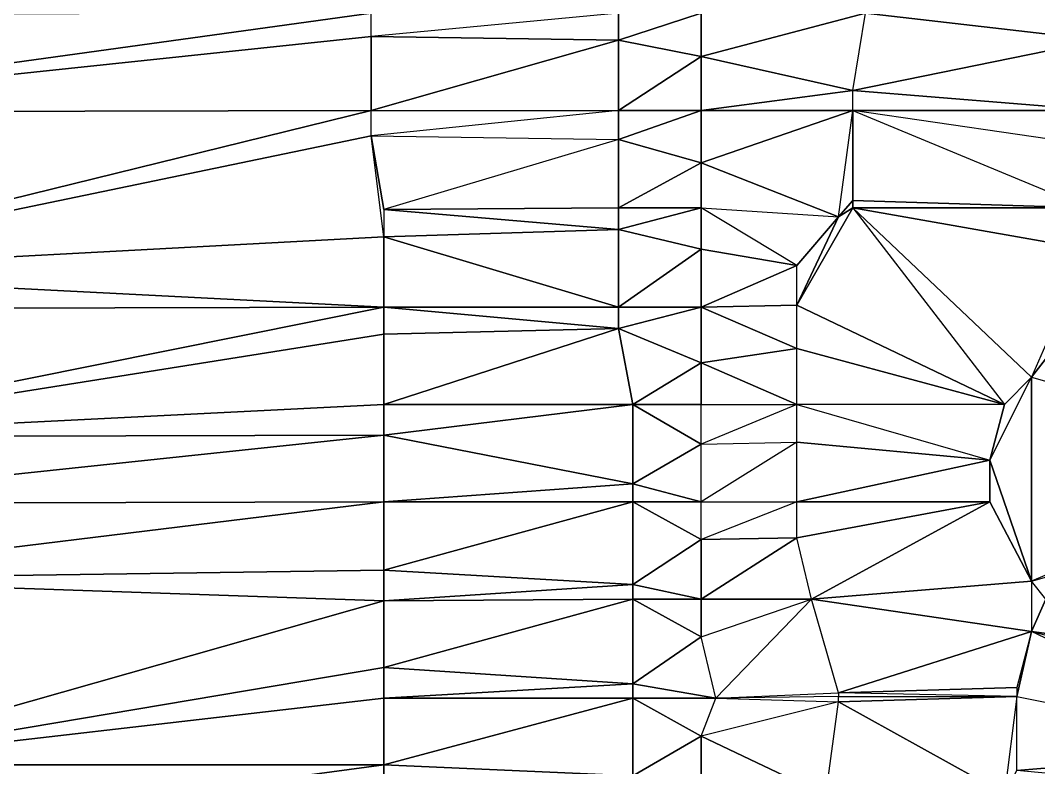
# Model space of a CAD drawing. Header units: metres. Extents: x 121.06818 to 121.07159, y 3.17836 to 3.18313.
# Drawn here: x 121.068958 to 121.069523, y 3.181957 to 3.182371 of the extents above; entities that cross this region are included whole.
import ezdxf

# ---------------------------------------------------------------- set-up
doc = ezdxf.new("R2010")
doc.units = ezdxf.units.M

msp = doc.modelspace()

# ---------------------------------------------------------------- linework, layer by layer
at = {"layer": 'DELAUNEY18718', "color": 252}
msp.add_3dface([(121.068848, 3.181916, 0.01001), (121.06916, 3.181941, 0.01001), (121.06916, 3.181958, 0.01001)], dxfattribs=at)
at = {"layer": 'DELAUNEY18727', "color": 252}
msp.add_3dface([(121.069504, 3.181942, 0.01017), (121.069511, 3.181955, 0.01017), (121.069511, 3.181996, 0.01017)], dxfattribs=at)
at = {"layer": 'DELAUNEY18739', "color": 252}
msp.add_3dface([(121.069656, 3.181967, 0.01018), (121.069649, 3.181942, 0.01018), (121.069511, 3.181955, 0.01017)], dxfattribs=at)
at = {"layer": 'DELAUNEY18753', "color": 252}
msp.add_3dface([(121.069336, 3.181941, 0.01014), (121.069405, 3.181941, 0.01016), (121.069336, 3.181974, 0.01014)], dxfattribs=at)
at = {"layer": 'DELAUNEY18758', "color": 252}
msp.add_3dface([(121.069504, 3.181942, 0.01017), (121.069405, 3.181941, 0.01016), (121.069412, 3.181993, 0.01016)], dxfattribs=at)
at = {"layer": 'DELAUNEY18776', "color": 252}
msp.add_3dface([(121.06916, 3.181941, 0.01001), (121.069298, 3.181952, 0.01011), (121.06916, 3.181958, 0.01001)], dxfattribs=at)
at = {"layer": 'DELAUNEY18781', "color": 252}
msp.add_3dface([(121.06884, 3.181958, 0.01001), (121.068848, 3.181916, 0.01001), (121.06916, 3.181958, 0.01001)], dxfattribs=at)
at = {"layer": 'DELAUNEY18782', "color": 252}
msp.add_3dface([(121.069298, 3.181952, 0.01011), (121.069336, 3.181941, 0.01014), (121.069336, 3.181974, 0.01014)], dxfattribs=at)
at = {"layer": 'DELAUNEY18791', "color": 252}
msp.add_3dface([(121.06916, 3.181958, 0.01001), (121.069298, 3.181952, 0.01011), (121.069298, 3.181995, 0.01011)], dxfattribs=at)
at = {"layer": 'DELAUNEY18800', "color": 252}
msp.add_3dface([(121.069298, 3.181952, 0.01011), (121.069336, 3.181974, 0.01014), (121.069298, 3.181995, 0.01011)], dxfattribs=at)
at = {"layer": 'DELAUNEY18801', "color": 252}
msp.add_3dface([(121.069336, 3.181974, 0.01014), (121.069405, 3.181941, 0.01016), (121.069412, 3.181993, 0.01016)], dxfattribs=at)
at = {"layer": 'DELAUNEY18808', "color": 252}
msp.add_3dface([(121.069504, 3.181942, 0.01017), (121.069412, 3.181993, 0.01016), (121.069511, 3.181996, 0.01017)], dxfattribs=at)
at = {"layer": 'DELAUNEY18809', "color": 252}
msp.add_3dface([(121.069664, 3.181996, 0.01018), (121.069656, 3.181967, 0.01018), (121.069519, 3.182032, 0.01017)], dxfattribs=at)
at = {"layer": 'DELAUNEY18820', "color": 252}
msp.add_3dface([(121.06884, 3.181958, 0.01001), (121.06916, 3.181958, 0.01001), (121.06916, 3.181995, 0.01001)], dxfattribs=at)
at = {"layer": 'DELAUNEY18825', "color": 252}
msp.add_3dface([(121.069336, 3.181974, 0.01014), (121.069344, 3.181995, 0.01014), (121.069412, 3.181993, 0.01016)], dxfattribs=at)
at = {"layer": 'DELAUNEY18826', "color": 252}
msp.add_3dface([(121.069336, 3.181974, 0.01014), (121.069344, 3.181995, 0.01014), (121.069298, 3.181995, 0.01011)], dxfattribs=at)
at = {"layer": 'DELAUNEY18830', "color": 252}
msp.add_3dface([(121.06916, 3.181958, 0.01001), (121.069298, 3.181995, 0.01011), (121.06916, 3.181995, 0.01001)], dxfattribs=at)
at = {"layer": 'DELAUNEY18831', "color": 252}
msp.add_3dface([(121.069344, 3.181995, 0.01014), (121.069412, 3.181993, 0.01016), (121.069412, 3.181996, 0.01016)], dxfattribs=at)
at = {"layer": 'DELAUNEY18832', "color": 252}
msp.add_3dface([(121.069511, 3.181996, 0.01017), (121.069412, 3.181993, 0.01016), (121.069412, 3.181996, 0.01016)], dxfattribs=at)
at = {"layer": 'DELAUNEY18833', "color": 252}
msp.add_3dface([(121.069511, 3.181955, 0.01017), (121.069511, 3.181996, 0.01017), (121.069656, 3.181967, 0.01018)], dxfattribs=at)
at = {"layer": 'DELAUNEY18836', "color": 252}
msp.add_3dface([(121.06884, 3.181958, 0.01001), (121.06916, 3.181995, 0.01001), (121.06916, 3.182012, 0.01001)], dxfattribs=at)
at = {"layer": 'DELAUNEY18837', "color": 252}
msp.add_3dface([(121.069511, 3.181996, 0.01017), (121.069656, 3.181967, 0.01018), (121.069519, 3.182032, 0.01017)], dxfattribs=at)
at = {"layer": 'DELAUNEY18843', "color": 252}
msp.add_3dface([(121.06916, 3.181995, 0.01001), (121.069298, 3.181995, 0.01011), (121.069298, 3.182003, 0.01011)], dxfattribs=at)
at = {"layer": 'DELAUNEY18855', "color": 252}
msp.add_3dface([(121.069298, 3.181995, 0.01011), (121.069344, 3.181995, 0.01014), (121.069298, 3.182003, 0.01011)], dxfattribs=at)
at = {"layer": 'DELAUNEY18870', "color": 252}
msp.add_3dface([(121.069344, 3.181995, 0.01014), (121.069412, 3.181998, 0.01016), (121.069412, 3.181996, 0.01016)], dxfattribs=at)
at = {"layer": 'DELAUNEY18871', "color": 252}
msp.add_3dface([(121.069344, 3.181995, 0.01014), (121.069412, 3.181998, 0.01016), (121.069397, 3.18205, 0.01016)], dxfattribs=at)
at = {"layer": 'DELAUNEY18872', "color": 252}
msp.add_3dface([(121.069412, 3.181998, 0.01016), (121.069412, 3.181996, 0.01016), (121.069511, 3.181996, 0.01017)], dxfattribs=at)
at = {"layer": 'DELAUNEY18875', "color": 252}
msp.add_3dface([(121.06916, 3.181995, 0.01001), (121.069298, 3.182003, 0.01011), (121.06916, 3.182012, 0.01001)], dxfattribs=at)
at = {"layer": 'DELAUNEY18876', "color": 252}
msp.add_3dface([(121.069511, 3.181996, 0.01017), (121.069412, 3.181998, 0.01016), (121.069511, 3.182001, 0.01017)], dxfattribs=at)
at = {"layer": 'DELAUNEY18877', "color": 252}
msp.add_3dface([(121.069511, 3.181996, 0.01017), (121.069412, 3.181998, 0.01016), (121.069519, 3.182032, 0.01017)], dxfattribs=at)
at = {"layer": 'DELAUNEY18878', "color": 252}
msp.add_3dface([(121.069511, 3.182001, 0.01017), (121.069412, 3.181998, 0.01016), (121.069519, 3.182032, 0.01017)], dxfattribs=at)
at = {"layer": 'DELAUNEY18879', "color": 252}
msp.add_3dface([(121.069511, 3.181996, 0.01017), (121.069519, 3.182032, 0.01017), (121.069511, 3.182001, 0.01017)], dxfattribs=at)
at = {"layer": 'DELAUNEY18883', "color": 252}
msp.add_3dface([(121.069298, 3.182003, 0.01011), (121.069344, 3.181995, 0.01014), (121.069336, 3.182029, 0.01014)], dxfattribs=at)
at = {"layer": 'DELAUNEY18884', "color": 252}
msp.add_3dface([(121.069519, 3.182032, 0.01017), (121.069664, 3.181996, 0.01018), (121.069664, 3.182013, 0.01018)], dxfattribs=at)
at = {"layer": 'DELAUNEY18889', "color": 252}
msp.add_3dface([(121.06884, 3.181958, 0.01001), (121.06916, 3.182012, 0.01001), (121.06916, 3.182049, 0.01001)], dxfattribs=at)
at = {"layer": 'DELAUNEY18891', "color": 252}
msp.add_3dface([(121.06916, 3.182012, 0.01001), (121.069298, 3.182003, 0.01011), (121.069298, 3.18205, 0.01011)], dxfattribs=at)
at = {"layer": 'DELAUNEY18892', "color": 252}
msp.add_3dface([(121.069519, 3.182032, 0.01017), (121.069664, 3.182013, 0.01018), (121.069527, 3.18205, 0.01017)], dxfattribs=at)
at = {"layer": 'DELAUNEY18895', "color": 252}
msp.add_3dface([(121.069298, 3.182003, 0.01011), (121.069336, 3.182029, 0.01014), (121.069298, 3.18205, 0.01011)], dxfattribs=at)
at = {"layer": 'DELAUNEY18896', "color": 252}
msp.add_3dface([(121.069344, 3.181995, 0.01014), (121.069336, 3.182029, 0.01014), (121.069397, 3.18205, 0.01016)], dxfattribs=at)
at = {"layer": 'DELAUNEY18903', "color": 252}
msp.add_3dface([(121.069519, 3.182032, 0.01017), (121.069527, 3.18205, 0.01017), (121.069519, 3.18206, 0.01017)], dxfattribs=at)
at = {"layer": 'DELAUNEY18917', "color": 252}
msp.add_3dface([(121.069336, 3.182029, 0.01014), (121.069397, 3.18205, 0.01016), (121.069336, 3.18205, 0.01014)], dxfattribs=at)
at = {"layer": 'DELAUNEY18926', "color": 252}
msp.add_3dface([(121.06916, 3.182012, 0.01001), (121.069298, 3.18205, 0.01011), (121.06916, 3.182049, 0.01001)], dxfattribs=at)
at = {"layer": 'DELAUNEY18930', "color": 252}
msp.add_3dface([(121.06884, 3.181958, 0.01001), (121.06916, 3.182049, 0.01001), (121.06881, 3.182061, 0.01001)], dxfattribs=at)
at = {"layer": 'DELAUNEY18931', "color": 252}
msp.add_3dface([(121.069298, 3.18205, 0.01011), (121.069336, 3.182029, 0.01014), (121.069336, 3.18205, 0.01014)], dxfattribs=at)
at = {"layer": 'DELAUNEY18932', "color": 252}
msp.add_3dface([(121.069519, 3.182032, 0.01017), (121.069412, 3.181998, 0.01016), (121.069397, 3.18205, 0.01016)], dxfattribs=at)
at = {"layer": 'DELAUNEY18936', "color": 252}
msp.add_3dface([(121.06916, 3.182049, 0.01001), (121.069298, 3.18205, 0.01011), (121.069298, 3.182058, 0.01011)], dxfattribs=at)
at = {"layer": 'DELAUNEY18954', "color": 252}
msp.add_3dface([(121.069298, 3.18205, 0.01011), (121.069336, 3.18205, 0.01014), (121.069298, 3.182058, 0.01011)], dxfattribs=at)
at = {"layer": 'DELAUNEY18955', "color": 252}
msp.add_3dface([(121.069336, 3.18205, 0.01014), (121.069397, 3.18205, 0.01016), (121.069389, 3.182084, 0.01016)], dxfattribs=at)
at = {"layer": 'DELAUNEY18956', "color": 252}
msp.add_3dface([(121.069519, 3.182032, 0.01017), (121.069397, 3.18205, 0.01016), (121.069519, 3.18206, 0.01017)], dxfattribs=at)
at = {"layer": 'DELAUNEY18963', "color": 252}
msp.add_3dface([(121.069519, 3.18206, 0.01017), (121.069397, 3.18205, 0.01016), (121.069496, 3.182104, 0.01017)], dxfattribs=at)
at = {"layer": 'DELAUNEY18971', "color": 252}
msp.add_3dface([(121.069527, 3.18205, 0.01017), (121.069519, 3.18206, 0.01017), (121.069679, 3.182105, 0.01018)], dxfattribs=at)
at = {"layer": 'DELAUNEY18977', "color": 252}
msp.add_3dface([(121.06916, 3.182049, 0.01001), (121.069298, 3.182058, 0.01011), (121.06916, 3.182066, 0.01001)], dxfattribs=at)
at = {"layer": 'DELAUNEY18981', "color": 252}
msp.add_3dface([(121.069298, 3.182058, 0.01011), (121.069336, 3.18205, 0.01014), (121.069336, 3.182083, 0.01014)], dxfattribs=at)
at = {"layer": 'DELAUNEY18987', "color": 252}
msp.add_3dface([(121.06881, 3.182061, 0.01001), (121.06916, 3.182049, 0.01001), (121.06916, 3.182066, 0.01001)], dxfattribs=at)
at = {"layer": 'DELAUNEY18988', "color": 252}
msp.add_3dface([(121.06881, 3.182061, 0.01001), (121.06916, 3.182066, 0.01001), (121.06916, 3.182104, 0.01001)], dxfattribs=at)
at = {"layer": 'DELAUNEY18989', "color": 252}
msp.add_3dface([(121.069496, 3.182104, 0.01017), (121.069397, 3.18205, 0.01016), (121.069389, 3.182084, 0.01016)], dxfattribs=at)
at = {"layer": 'DELAUNEY18990', "color": 252}
msp.add_3dface([(121.069519, 3.18206, 0.01017), (121.069496, 3.182104, 0.01017), (121.069496, 3.182127, 0.01017)], dxfattribs=at)
at = {"layer": 'DELAUNEY18994', "color": 252}
msp.add_3dface([(121.06916, 3.182066, 0.01001), (121.069298, 3.182058, 0.01011), (121.069298, 3.182104, 0.01011)], dxfattribs=at)
at = {"layer": 'DELAUNEY18995', "color": 252}
msp.add_3dface([(121.069336, 3.18205, 0.01014), (121.069389, 3.182084, 0.01016), (121.069336, 3.182083, 0.01014)], dxfattribs=at)
at = {"layer": 'DELAUNEY19000', "color": 252}
msp.add_3dface([(121.069298, 3.182058, 0.01011), (121.069336, 3.182083, 0.01014), (121.069298, 3.182104, 0.01011)], dxfattribs=at)
at = {"layer": 'DELAUNEY19004', "color": 252}
msp.add_3dface([(121.069336, 3.182083, 0.01014), (121.069389, 3.182084, 0.01016), (121.069389, 3.182104, 0.01016)], dxfattribs=at)
at = {"layer": 'DELAUNEY19007', "color": 252}
msp.add_3dface([(121.068802, 3.182103, 0.01001), (121.06881, 3.182061, 0.01001), (121.06916, 3.182104, 0.01001)], dxfattribs=at)
at = {"layer": 'DELAUNEY19020', "color": 252}
msp.add_3dface([(121.069496, 3.182104, 0.01017), (121.069389, 3.182084, 0.01016), (121.069389, 3.182104, 0.01016)], dxfattribs=at)
at = {"layer": 'DELAUNEY19026', "color": 252}
msp.add_3dface([(121.06916, 3.182066, 0.01001), (121.069298, 3.182104, 0.01011), (121.06916, 3.182104, 0.01001)], dxfattribs=at)
at = {"layer": 'DELAUNEY19028', "color": 252}
msp.add_3dface([(121.069298, 3.182104, 0.01011), (121.069336, 3.182083, 0.01014), (121.069336, 3.182104, 0.01014)], dxfattribs=at)
at = {"layer": 'DELAUNEY19030', "color": 252}
msp.add_3dface([(121.06916, 3.182104, 0.01001), (121.069298, 3.182104, 0.01011), (121.069298, 3.182114, 0.01011)], dxfattribs=at)
at = {"layer": 'DELAUNEY19040', "color": 252}
msp.add_3dface([(121.069336, 3.182083, 0.01014), (121.069336, 3.182104, 0.01014), (121.069389, 3.182104, 0.01016)], dxfattribs=at)
at = {"layer": 'DELAUNEY19043', "color": 252}
msp.add_3dface([(121.069298, 3.182104, 0.01011), (121.069336, 3.182104, 0.01014), (121.069298, 3.182114, 0.01011)], dxfattribs=at)
at = {"layer": 'DELAUNEY19044', "color": 252}
msp.add_3dface([(121.069336, 3.182104, 0.01014), (121.069389, 3.182104, 0.01016), (121.069389, 3.182137, 0.01016)], dxfattribs=at)
at = {"layer": 'DELAUNEY19045', "color": 252}
msp.add_3dface([(121.069496, 3.182104, 0.01017), (121.069389, 3.182104, 0.01016), (121.069496, 3.182127, 0.01017)], dxfattribs=at)
at = {"layer": 'DELAUNEY19064', "color": 252}
msp.add_3dface([(121.06916, 3.182104, 0.01001), (121.069298, 3.182114, 0.01011), (121.06916, 3.182141, 0.01001)], dxfattribs=at)
at = {"layer": 'DELAUNEY19067', "color": 252}
msp.add_3dface([(121.069298, 3.182114, 0.01011), (121.069336, 3.182104, 0.01014), (121.069336, 3.182136, 0.01014)], dxfattribs=at)
at = {"layer": 'DELAUNEY19068', "color": 252}
msp.add_3dface([(121.069519, 3.18206, 0.01017), (121.069679, 3.182105, 0.01018), (121.069679, 3.182128, 0.01018)], dxfattribs=at)
at = {"layer": 'DELAUNEY19081', "color": 252}
msp.add_3dface([(121.068802, 3.182103, 0.01001), (121.06916, 3.182104, 0.01001), (121.06916, 3.182141, 0.01001)], dxfattribs=at)
at = {"layer": 'DELAUNEY19082', "color": 252}
msp.add_3dface([(121.069496, 3.182127, 0.01017), (121.069389, 3.182104, 0.01016), (121.069389, 3.182137, 0.01016)], dxfattribs=at)
at = {"layer": 'DELAUNEY19083', "color": 252}
msp.add_3dface([(121.069519, 3.18206, 0.01017), (121.069496, 3.182127, 0.01017), (121.069519, 3.182173, 0.01017)], dxfattribs=at)
at = {"layer": 'DELAUNEY19084', "color": 252}
msp.add_3dface([(121.069519, 3.18206, 0.01017), (121.069519, 3.182173, 0.01017), (121.069679, 3.182128, 0.01018)], dxfattribs=at)
at = {"layer": 'DELAUNEY19089', "color": 252}
msp.add_3dface([(121.069496, 3.182127, 0.01017), (121.069519, 3.182173, 0.01017), (121.069504, 3.182158, 0.01017)], dxfattribs=at)
at = {"layer": 'DELAUNEY19090', "color": 252}
msp.add_3dface([(121.069519, 3.182173, 0.01017), (121.069679, 3.182128, 0.01018), (121.06955, 3.182213, 0.01017)], dxfattribs=at)
at = {"layer": 'DELAUNEY19097', "color": 252}
msp.add_3dface([(121.069298, 3.182114, 0.01011), (121.069336, 3.182136, 0.01014), (121.069298, 3.182158, 0.01011)], dxfattribs=at)
at = {"layer": 'DELAUNEY19098', "color": 252}
msp.add_3dface([(121.069336, 3.182104, 0.01014), (121.069336, 3.182136, 0.01014), (121.069389, 3.182137, 0.01016)], dxfattribs=at)
at = {"layer": 'DELAUNEY19101', "color": 252}
msp.add_3dface([(121.068802, 3.18214, 0.01001), (121.068802, 3.182103, 0.01001), (121.06916, 3.182141, 0.01001)], dxfattribs=at)
at = {"layer": 'DELAUNEY19102', "color": 252}
msp.add_3dface([(121.06916, 3.182141, 0.01001), (121.069298, 3.182114, 0.01011), (121.069298, 3.182158, 0.01011)], dxfattribs=at)
at = {"layer": 'DELAUNEY19103', "color": 252}
msp.add_3dface([(121.069336, 3.182136, 0.01014), (121.069389, 3.182137, 0.01016), (121.069389, 3.182158, 0.01016)], dxfattribs=at)
at = {"layer": 'DELAUNEY19104', "color": 252}
msp.add_3dface([(121.069496, 3.182127, 0.01017), (121.069389, 3.182137, 0.01016), (121.069389, 3.182158, 0.01016)], dxfattribs=at)
at = {"layer": 'DELAUNEY19109', "color": 252}
msp.add_3dface([(121.068802, 3.18214, 0.01001), (121.06916, 3.182141, 0.01001), (121.06916, 3.182158, 0.01001)], dxfattribs=at)
at = {"layer": 'DELAUNEY19119', "color": 252}
msp.add_3dface([(121.069496, 3.182127, 0.01017), (121.069504, 3.182158, 0.01017), (121.069389, 3.182158, 0.01016)], dxfattribs=at)
at = {"layer": 'DELAUNEY19124', "color": 252}
msp.add_3dface([(121.069504, 3.182158, 0.01017), (121.069519, 3.182173, 0.01017), (121.06942, 3.182267, 0.01016)], dxfattribs=at)
at = {"layer": 'DELAUNEY19126', "color": 252}
msp.add_3dface([(121.06916, 3.182141, 0.01001), (121.069298, 3.182158, 0.01011), (121.06916, 3.182158, 0.01001)], dxfattribs=at)
at = {"layer": 'DELAUNEY19127', "color": 252}
msp.add_3dface([(121.069298, 3.182158, 0.01011), (121.069336, 3.182136, 0.01014), (121.069336, 3.182158, 0.01014)], dxfattribs=at)
at = {"layer": 'DELAUNEY19132', "color": 252}
msp.add_3dface([(121.069336, 3.182136, 0.01014), (121.069336, 3.182158, 0.01014), (121.069389, 3.182158, 0.01016)], dxfattribs=at)
at = {"layer": 'DELAUNEY19133', "color": 252}
msp.add_3dface([(121.069519, 3.182173, 0.01017), (121.06955, 3.182213, 0.01017), (121.06955, 3.182244, 0.01017)], dxfattribs=at)
at = {"layer": 'DELAUNEY19135', "color": 252}
msp.add_3dface([(121.068802, 3.18214, 0.01001), (121.06916, 3.182158, 0.01001), (121.06916, 3.182197, 0.01001)], dxfattribs=at)
at = {"layer": 'DELAUNEY19136', "color": 252}
msp.add_3dface([(121.069298, 3.182158, 0.01011), (121.069336, 3.182158, 0.01014), (121.069336, 3.182181, 0.01014)], dxfattribs=at)
at = {"layer": 'DELAUNEY19137', "color": 252}
msp.add_3dface([(121.069336, 3.182158, 0.01014), (121.069389, 3.182158, 0.01016), (121.069336, 3.182181, 0.01014)], dxfattribs=at)
at = {"layer": 'DELAUNEY19138', "color": 252}
msp.add_3dface([(121.06916, 3.182158, 0.01001), (121.069298, 3.182158, 0.01011), (121.06929, 3.1822, 0.01011)], dxfattribs=at)
at = {"layer": 'DELAUNEY19152', "color": 252}
msp.add_3dface([(121.069504, 3.182158, 0.01017), (121.069389, 3.182158, 0.01016), (121.069389, 3.182189, 0.01016)], dxfattribs=at)
at = {"layer": 'DELAUNEY19163', "color": 252}
msp.add_3dface([(121.06916, 3.182158, 0.01001), (121.06929, 3.1822, 0.01011), (121.06916, 3.182197, 0.01001)], dxfattribs=at)
at = {"layer": 'DELAUNEY19164', "color": 252}
msp.add_3dface([(121.06929, 3.1822, 0.01011), (121.069298, 3.182158, 0.01011), (121.069336, 3.182181, 0.01014)], dxfattribs=at)
at = {"layer": 'DELAUNEY19165', "color": 252}
msp.add_3dface([(121.069336, 3.182181, 0.01014), (121.069389, 3.182158, 0.01016), (121.069389, 3.182189, 0.01016)], dxfattribs=at)
at = {"layer": 'DELAUNEY19173', "color": 252}
msp.add_3dface([(121.069336, 3.182181, 0.01014), (121.069389, 3.182189, 0.01016), (121.069336, 3.182212, 0.01014)], dxfattribs=at)
at = {"layer": 'DELAUNEY19174', "color": 252}
msp.add_3dface([(121.069504, 3.182158, 0.01017), (121.069389, 3.182189, 0.01016), (121.069389, 3.182213, 0.01016)], dxfattribs=at)
at = {"layer": 'DELAUNEY19177', "color": 252}
msp.add_3dface([(121.068802, 3.18214, 0.01001), (121.06916, 3.182197, 0.01001), (121.06916, 3.182212, 0.01001)], dxfattribs=at)
at = {"layer": 'DELAUNEY19179', "color": 252}
msp.add_3dface([(121.06916, 3.182197, 0.01001), (121.06929, 3.1822, 0.01011), (121.06916, 3.182212, 0.01001)], dxfattribs=at)
at = {"layer": 'DELAUNEY19181', "color": 252}
msp.add_3dface([(121.06929, 3.1822, 0.01011), (121.069336, 3.182181, 0.01014), (121.069336, 3.182212, 0.01014)], dxfattribs=at)
at = {"layer": 'DELAUNEY19191', "color": 252}
msp.add_3dface([(121.06929, 3.1822, 0.01011), (121.069336, 3.182212, 0.01014), (121.06929, 3.182212, 0.01011)], dxfattribs=at)
at = {"layer": 'DELAUNEY19193', "color": 252}
msp.add_3dface([(121.069336, 3.182212, 0.01014), (121.069389, 3.182189, 0.01016), (121.069389, 3.182213, 0.01016)], dxfattribs=at)
at = {"layer": 'DELAUNEY19196', "color": 252}
msp.add_3dface([(121.068787, 3.182211, 0.01001), (121.068802, 3.18214, 0.01001), (121.06916, 3.182212, 0.01001)], dxfattribs=at)
at = {"layer": 'DELAUNEY19197', "color": 252}
msp.add_3dface([(121.069336, 3.182212, 0.01014), (121.069389, 3.182213, 0.01016), (121.069389, 3.182235, 0.01016)], dxfattribs=at)
at = {"layer": 'DELAUNEY19198', "color": 252}
msp.add_3dface([(121.069504, 3.182158, 0.01017), (121.069389, 3.182213, 0.01016), (121.06942, 3.182267, 0.01016)], dxfattribs=at)
at = {"layer": 'DELAUNEY19205', "color": 252}
msp.add_3dface([(121.06916, 3.182212, 0.01001), (121.06929, 3.1822, 0.01011), (121.06929, 3.182212, 0.01011)], dxfattribs=at)
at = {"layer": 'DELAUNEY19206', "color": 252}
msp.add_3dface([(121.06916, 3.182212, 0.01001), (121.06929, 3.182212, 0.01011), (121.06916, 3.182251, 0.01001)], dxfattribs=at)
at = {"layer": 'DELAUNEY19211', "color": 252}
msp.add_3dface([(121.06929, 3.182212, 0.01011), (121.069336, 3.182212, 0.01014), (121.069336, 3.182244, 0.01014)], dxfattribs=at)
at = {"layer": 'DELAUNEY19216', "color": 252}
msp.add_3dface([(121.06942, 3.182267, 0.01016), (121.069389, 3.182213, 0.01016), (121.069412, 3.182262, 0.01016)], dxfattribs=at)
at = {"layer": 'DELAUNEY19218', "color": 252}
msp.add_3dface([(121.068787, 3.182211, 0.01001), (121.06916, 3.182212, 0.01001), (121.068787, 3.182231, 0.01001)], dxfattribs=at)
at = {"layer": 'DELAUNEY19222', "color": 252}
msp.add_3dface([(121.069412, 3.182262, 0.01016), (121.069389, 3.182213, 0.01016), (121.069389, 3.182235, 0.01016)], dxfattribs=at)
at = {"layer": 'DELAUNEY19223', "color": 252}
msp.add_3dface([(121.069519, 3.182173, 0.01017), (121.06942, 3.182267, 0.01016), (121.06955, 3.182244, 0.01017)], dxfattribs=at)
at = {"layer": 'DELAUNEY19225', "color": 252}
msp.add_3dface([(121.06942, 3.182267, 0.01016), (121.069412, 3.182262, 0.01016), (121.06942, 3.182271, 0.01016)], dxfattribs=at)
at = {"layer": 'DELAUNEY19227', "color": 252}
msp.add_3dface([(121.068787, 3.182231, 0.01001), (121.06916, 3.182212, 0.01001), (121.06916, 3.182251, 0.01001)], dxfattribs=at)
at = {"layer": 'DELAUNEY19228', "color": 252}
msp.add_3dface([(121.069336, 3.182212, 0.01014), (121.069389, 3.182235, 0.01016), (121.069336, 3.182244, 0.01014)], dxfattribs=at)
at = {"layer": 'DELAUNEY19233', "color": 252}
msp.add_3dface([(121.069412, 3.182262, 0.01016), (121.069389, 3.182235, 0.01016), (121.069336, 3.182267, 0.01014)], dxfattribs=at)
at = {"layer": 'DELAUNEY19239', "color": 252}
msp.add_3dface([(121.06929, 3.182212, 0.01011), (121.069336, 3.182244, 0.01014), (121.06929, 3.182255, 0.01011)], dxfattribs=at)
at = {"layer": 'DELAUNEY19242', "color": 252}
msp.add_3dface([(121.069336, 3.182244, 0.01014), (121.069389, 3.182235, 0.01016), (121.069336, 3.182267, 0.01014)], dxfattribs=at)
at = {"layer": 'DELAUNEY19249', "color": 252}
msp.add_3dface([(121.068787, 3.182231, 0.01001), (121.06916, 3.182251, 0.01001), (121.069153, 3.182307, 0.01001)], dxfattribs=at)
at = {"layer": 'DELAUNEY19250', "color": 252}
msp.add_3dface([(121.06955, 3.182244, 0.01017), (121.06942, 3.182267, 0.01016), (121.06955, 3.182267, 0.01017)], dxfattribs=at)
at = {"layer": 'DELAUNEY19251', "color": 252}
msp.add_3dface([(121.06916, 3.182251, 0.01001), (121.06929, 3.182212, 0.01011), (121.06929, 3.182255, 0.01011)], dxfattribs=at)
at = {"layer": 'DELAUNEY19252', "color": 252}
msp.add_3dface([(121.06916, 3.182251, 0.01001), (121.06929, 3.182255, 0.01011), (121.06916, 3.182266, 0.01001)], dxfattribs=at)
at = {"layer": 'DELAUNEY19254', "color": 252}
msp.add_3dface([(121.06929, 3.182255, 0.01011), (121.069336, 3.182244, 0.01014), (121.069336, 3.182267, 0.01014)], dxfattribs=at)
at = {"layer": 'DELAUNEY19266', "color": 252}
msp.add_3dface([(121.068787, 3.182231, 0.01001), (121.069153, 3.182307, 0.01001), (121.069153, 3.182321, 0.01001)], dxfattribs=at)
at = {"layer": 'DELAUNEY19267', "color": 252}
msp.add_3dface([(121.06916, 3.182251, 0.01001), (121.069153, 3.182307, 0.01001), (121.06916, 3.182266, 0.01001)], dxfattribs=at)
at = {"layer": 'DELAUNEY19270', "color": 252}
msp.add_3dface([(121.06929, 3.182255, 0.01011), (121.069336, 3.182267, 0.01014), (121.06929, 3.182267, 0.01011)], dxfattribs=at)
at = {"layer": 'DELAUNEY19271', "color": 252}
msp.add_3dface([(121.06955, 3.182267, 0.01017), (121.06942, 3.182267, 0.01016), (121.06942, 3.182271, 0.01016)], dxfattribs=at)
at = {"layer": 'DELAUNEY19278', "color": 252}
msp.add_3dface([(121.06916, 3.182266, 0.01001), (121.069153, 3.182307, 0.01001), (121.06929, 3.182305, 0.01011)], dxfattribs=at)
at = {"layer": 'DELAUNEY19279', "color": 252}
msp.add_3dface([(121.06916, 3.182266, 0.01001), (121.06929, 3.182255, 0.01011), (121.06929, 3.182267, 0.01011)], dxfattribs=at)
at = {"layer": 'DELAUNEY19280', "color": 252}
msp.add_3dface([(121.06916, 3.182266, 0.01001), (121.06929, 3.182267, 0.01011), (121.06929, 3.182305, 0.01011)], dxfattribs=at)
at = {"layer": 'DELAUNEY19282', "color": 252}
msp.add_3dface([(121.06929, 3.182267, 0.01011), (121.069336, 3.182267, 0.01014), (121.069336, 3.182292, 0.01014)], dxfattribs=at)
at = {"layer": 'DELAUNEY19289', "color": 252}
msp.add_3dface([(121.06942, 3.182271, 0.01016), (121.069412, 3.182262, 0.01016), (121.06942, 3.182321, 0.01016)], dxfattribs=at)
at = {"layer": 'DELAUNEY19290', "color": 252}
msp.add_3dface([(121.06955, 3.182267, 0.01017), (121.069557, 3.182301, 0.01017), (121.06942, 3.182321, 0.01016)], dxfattribs=at)
at = {"layer": 'DELAUNEY19294', "color": 252}
msp.add_3dface([(121.069336, 3.182267, 0.01014), (121.069412, 3.182262, 0.01016), (121.069336, 3.182292, 0.01014)], dxfattribs=at)
at = {"layer": 'DELAUNEY19295', "color": 252}
msp.add_3dface([(121.06955, 3.182267, 0.01017), (121.06942, 3.182271, 0.01016), (121.06942, 3.182321, 0.01016)], dxfattribs=at)
at = {"layer": 'DELAUNEY19310', "color": 252}
msp.add_3dface([(121.06929, 3.182267, 0.01011), (121.069336, 3.182292, 0.01014), (121.06929, 3.182305, 0.01011)], dxfattribs=at)
at = {"layer": 'DELAUNEY19311', "color": 252}
msp.add_3dface([(121.069336, 3.182292, 0.01014), (121.069412, 3.182262, 0.01016), (121.06942, 3.182321, 0.01016)], dxfattribs=at)
at = {"layer": 'DELAUNEY19321', "color": 252}
msp.add_3dface([(121.06929, 3.182305, 0.01011), (121.069336, 3.182292, 0.01014), (121.069336, 3.182321, 0.01014)], dxfattribs=at)
at = {"layer": 'DELAUNEY19323', "color": 252}
msp.add_3dface([(121.069336, 3.182292, 0.01014), (121.06942, 3.182321, 0.01016), (121.069336, 3.182321, 0.01014)], dxfattribs=at)
at = {"layer": 'DELAUNEY19326', "color": 252}
msp.add_3dface([(121.069557, 3.182301, 0.01017), (121.06942, 3.182321, 0.01016), (121.069557, 3.182321, 0.01017)], dxfattribs=at)
at = {"layer": 'DELAUNEY19328', "color": 252}
msp.add_3dface([(121.069153, 3.182307, 0.01001), (121.06929, 3.182305, 0.01011), (121.06929, 3.182321, 0.01011)], dxfattribs=at)
at = {"layer": 'DELAUNEY19333', "color": 252}
msp.add_3dface([(121.06929, 3.182305, 0.01011), (121.069336, 3.182321, 0.01014), (121.06929, 3.182321, 0.01011)], dxfattribs=at)
at = {"layer": 'DELAUNEY19336', "color": 252}
msp.add_3dface([(121.069336, 3.182321, 0.01014), (121.06942, 3.182321, 0.01016), (121.06942, 3.182332, 0.01016)], dxfattribs=at)
at = {"layer": 'DELAUNEY19339', "color": 252}
msp.add_3dface([(121.069557, 3.182321, 0.01017), (121.06942, 3.182321, 0.01016), (121.06942, 3.182332, 0.01016)], dxfattribs=at)
at = {"layer": 'DELAUNEY19342', "color": 252}
msp.add_3dface([(121.068787, 3.182231, 0.01001), (121.069153, 3.182321, 0.01001), (121.068756, 3.18232, 0.01001)], dxfattribs=at)
at = {"layer": 'DELAUNEY19343', "color": 252}
msp.add_3dface([(121.069153, 3.182307, 0.01001), (121.069153, 3.182321, 0.01001), (121.06929, 3.182321, 0.01011)], dxfattribs=at)
at = {"layer": 'DELAUNEY19344', "color": 252}
msp.add_3dface([(121.069153, 3.182321, 0.01001), (121.06929, 3.182321, 0.01011), (121.06929, 3.18236, 0.01011)], dxfattribs=at)
at = {"layer": 'DELAUNEY19345', "color": 252}
msp.add_3dface([(121.06929, 3.182321, 0.01011), (121.069336, 3.182321, 0.01014), (121.069336, 3.182351, 0.01014)], dxfattribs=at)
at = {"layer": 'DELAUNEY19359', "color": 252}
msp.add_3dface([(121.069336, 3.182321, 0.01014), (121.06942, 3.182332, 0.01016), (121.069336, 3.182351, 0.01014)], dxfattribs=at)
at = {"layer": 'DELAUNEY19361', "color": 252}
msp.add_3dface([(121.069557, 3.182321, 0.01017), (121.06942, 3.182332, 0.01016), (121.069557, 3.18236, 0.01017)], dxfattribs=at)
at = {"layer": 'DELAUNEY19375', "color": 252}
msp.add_3dface([(121.06929, 3.182321, 0.01011), (121.069336, 3.182351, 0.01014), (121.06929, 3.18236, 0.01011)], dxfattribs=at)
at = {"layer": 'DELAUNEY19377', "color": 252}
msp.add_3dface([(121.069336, 3.182351, 0.01014), (121.06942, 3.182332, 0.01016), (121.069427, 3.182375, 0.01016)], dxfattribs=at)
at = {"layer": 'DELAUNEY19383', "color": 252}
msp.add_3dface([(121.068756, 3.18232, 0.01001), (121.069153, 3.182321, 0.01001), (121.069153, 3.182362, 0.01001)], dxfattribs=at)
at = {"layer": 'DELAUNEY19384', "color": 252}
msp.add_3dface([(121.069153, 3.182321, 0.01001), (121.06929, 3.18236, 0.01011), (121.069153, 3.182362, 0.01001)], dxfattribs=at)
at = {"layer": 'DELAUNEY19385', "color": 252}
msp.add_3dface([(121.069557, 3.18236, 0.01017), (121.06942, 3.182332, 0.01016), (121.069427, 3.182375, 0.01016)], dxfattribs=at)
at = {"layer": 'DELAUNEY19386', "color": 252}
msp.add_3dface([(121.068756, 3.18232, 0.01001), (121.069153, 3.182362, 0.01001), (121.069153, 3.182375, 0.01001)], dxfattribs=at)
at = {"layer": 'DELAUNEY19387', "color": 252}
msp.add_3dface([(121.06929, 3.18236, 0.01011), (121.069336, 3.182351, 0.01014), (121.069336, 3.182375, 0.01014)], dxfattribs=at)
at = {"layer": 'DELAUNEY19388', "color": 252}
msp.add_3dface([(121.069153, 3.182362, 0.01001), (121.06929, 3.18236, 0.01011), (121.06929, 3.182375, 0.01011)], dxfattribs=at)
at = {"layer": 'DELAUNEY19389', "color": 252}
msp.add_3dface([(121.069557, 3.18236, 0.01017), (121.069427, 3.182375, 0.01016), (121.069557, 3.182376, 0.01017)], dxfattribs=at)
at = {"layer": 'DELAUNEY19399', "color": 252}
msp.add_3dface([(121.068748, 3.182374, 0.01001), (121.068756, 3.18232, 0.01001), (121.069153, 3.182375, 0.01001)], dxfattribs=at)
at = {"layer": 'DELAUNEY19407', "color": 252}
msp.add_3dface([(121.069336, 3.182351, 0.01014), (121.069427, 3.182375, 0.01016), (121.069336, 3.182375, 0.01014)], dxfattribs=at)
at = {"layer": 'DELAUNEY19408', "color": 252}
msp.add_3dface([(121.06929, 3.18236, 0.01011), (121.069336, 3.182375, 0.01014), (121.06929, 3.182375, 0.01011)], dxfattribs=at)
at = {"layer": 'DELAUNEY19412', "color": 252}
msp.add_3dface([(121.069153, 3.182362, 0.01001), (121.069153, 3.182375, 0.01001), (121.06929, 3.182375, 0.01011)], dxfattribs=at)

doc.saveas('drawing.dxf')
